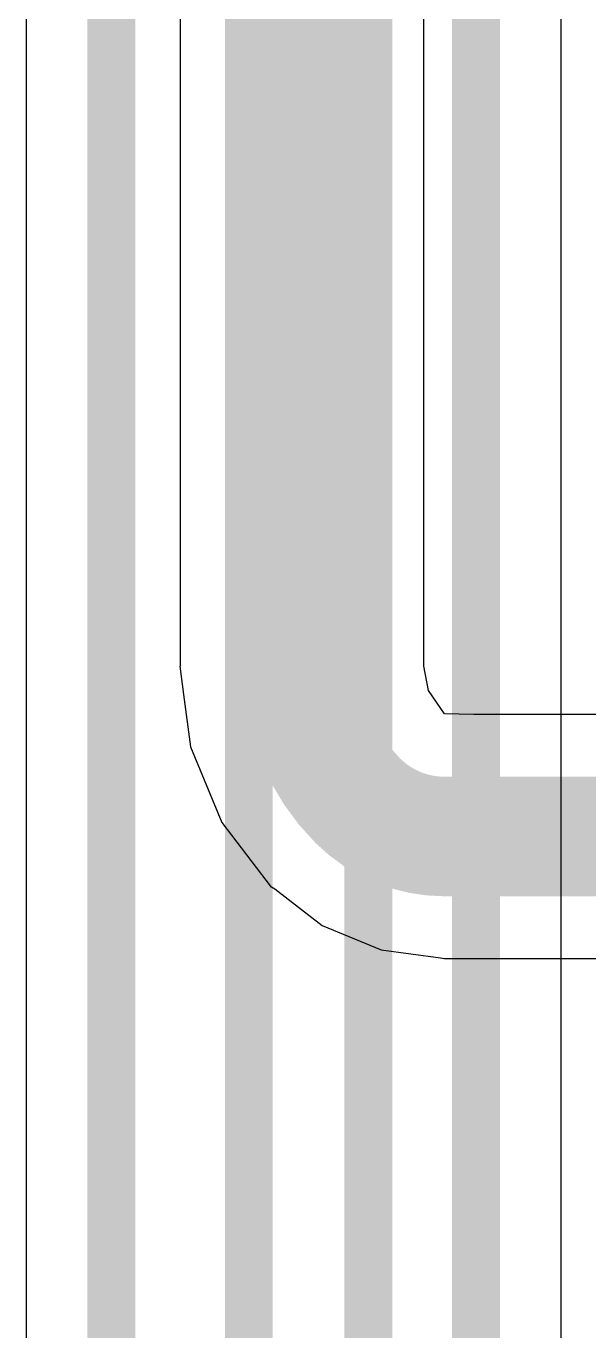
# Model space of a CAD drawing. Header units: inches. Extents: x 0 to 5271, y 0 to 5417.
# Drawn here: x 121.13 to 123.52, y 22.77 to 28.31 of the extents above; entities that cross this region are included whole.
import ezdxf

# ---------------------------------------------------------------- set-up
doc = ezdxf.new("R2010")
doc.units = ezdxf.units.IN
doc.layers.add('L4_PWR', color=90, linetype='Continuous')
doc.layers.add('L6_SIG2', color=130, linetype='Continuous')

msp = doc.modelspace()

# ---------------------------------------------------------------- linework, layer by layer
at = {"layer": 'L4_PWR'}
for p, q in [((121.7803, 32.8656), (121.7803, 25.5907)), ((122.8162, 25.5907), (122.8162, 32.8595)), ((121.7803, 25.5907), (121.7789, 25.5907)), ((121.7789, 25.5907), (121.7789, 25.5906)), ((121.7789, 25.5906), (121.7948, 25.4697)), ((122.8365, 25.4866), (122.8162, 25.5907)), ((122.8162, 25.5907), (122.8162, 25.5907)), ((121.7948, 25.4697), (121.8241, 25.247)), ((122.9032, 25.3873), (122.8365, 25.4866)), ((123.0291, 25.3846), (122.9032, 25.3873)), ((123.9426, 25.3846), (123.0291, 25.3846)), ((121.8241, 25.247), (121.9568, 24.9268)), ((121.9568, 24.9268), (122.1678, 24.6518)), ((122.1678, 24.6518), (122.1688, 24.6528)), ((122.1688, 24.6528), (122.1824, 24.6437)), ((122.1824, 24.6437), (122.3844, 24.4887)), ((122.3844, 24.4887), (122.6346, 24.3851)), ((122.6346, 24.3851), (122.8871, 24.3518)), ((122.8871, 24.3518), (122.9031, 24.3487)), ((122.9031, 24.3487), (122.9031, 24.3486)), ((122.9031, 24.3486), (122.9031, 24.3487)), ((122.9031, 24.3487), (123.9492, 24.3487))]:
    msp.add_line(p, q, dxfattribs=at)
for points in [[(122.2983, 25.5907, 0.508, 0.508, 0), (122.2983, 32.9681, 0.508, 0.508, 0)], [(122.535, 25.0191, 0.508, 0.508, -0.198912), (122.2983, 25.5907, 0.508, 0.508, 0)], [(122.535, 25.0191, 0.508, 0.508, -0.198907), (122.2983, 25.5907, 0.508, 0.508, 0)], [(122.535, 25.0191, 0.508, 0.508, -0.198907), (122.2983, 25.5907, 0.508, 0.508, 0)], [(122.535, 25.0191, 0.508, 0.508, -0.198907), (122.2983, 25.5907, 0.508, 0.508, 0)], [(122.9031, 24.8666, 0.508, 0.508, -0.198912), (122.535, 25.0191, 0.508, 0.508, 0)], [(122.9031, 24.8666, 0.508, 0.508, 0), (124.1432, 24.8666, 0.508, 0.508, 0)]]:
    msp.add_lwpolyline(points, format="xyseb", dxfattribs=at)
for points in [[(122.1713, 25.5907, 0.254, 0.254, 1), (122.4253, 25.5907, 0.254, 0.254, 1)], [(122.1713, 25.5907, 0.254, 0.254, 1), (122.4253, 25.5907, 0.254, 0.254, 1)], [(122.1713, 25.5907, 0.254, 0.254, 1), (122.4253, 25.5907, 0.254, 0.254, 1)], [(122.1713, 25.5907, 0.254, 0.254, 1), (122.4253, 25.5907, 0.254, 0.254, 1)], [(122.1713, 25.5907, 0.254, 0.254, 1), (122.4253, 25.5907, 0.254, 0.254, 1)], [(122.408, 25.0191, 0.254, 0.254, 1), (122.662, 25.0191, 0.254, 0.254, 1)], [(122.408, 25.0191, 0.254, 0.254, 1), (122.662, 25.0191, 0.254, 0.254, 1)], [(122.408, 25.0191, 0.254, 0.254, 1), (122.662, 25.0191, 0.254, 0.254, 1)], [(122.408, 25.0191, 0.254, 0.254, 1), (122.662, 25.0191, 0.254, 0.254, 1)], [(122.408, 25.0191, 0.254, 0.254, 1), (122.662, 25.0191, 0.254, 0.254, 1)], [(122.7761, 24.8666, 0.254, 0.254, 1), (123.0301, 24.8666, 0.254, 0.254, 1)], [(122.7761, 24.8666, 0.254, 0.254, 1), (123.0301, 24.8666, 0.254, 0.254, 1)]]:
    msp.add_lwpolyline(points, format="xyseb", close=True, dxfattribs=at)
at = {"layer": 'L6_SIG2'}
for p, q in [((121.1256, 29.77), (121.1256, 20.8276)), ((123.4002, 21.9873), (123.4002, 29.1977))]:
    msp.add_line(p, q, dxfattribs=at)
for points in [[(121.4882, 20.8276, 0.2032, 0.2032, 0), (121.4882, 29.77, 0.2032, 0.2032, 0)], [(122.0724, 21.6416, 0.2032, 0.2032, 0), (122.0724, 29.6806, 0.2032, 0.2032, 0)], [(122.5804, 21.7196, 0.2032, 0.2032, 0), (122.5804, 29.5015, 0.2032, 0.2032, 0)], [(123.0376, 21.8372, 0.2032, 0.2032, 0), (123.0376, 29.3479, 0.2032, 0.2032, 0)]]:
    msp.add_lwpolyline(points, format="xyseb", dxfattribs=at)

doc.saveas('drawing.dxf')
